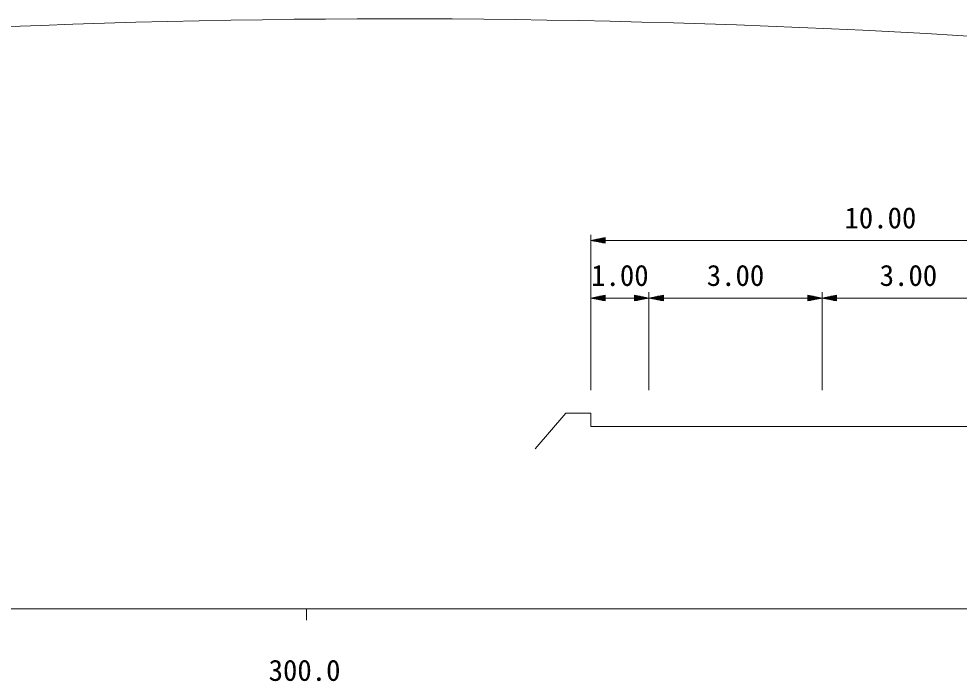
# Model space of a CAD drawing. Units: millimetres, scale not verified. Extents: x 40000 to 680000, y 20000 to 380000.
# Drawn here: x 343050 to 424646, y 198715 to 256225 of the extents above; entities that cross this region are included whole.
import ezdxf
from ezdxf.enums import TextEntityAlignment as Align

# ---------------------------------------------------------------- set-up
doc = ezdxf.new("R2010")
doc.units = ezdxf.units.MM
doc.header["$LTSCALE"] = 1000
for name, color, linetype, lineweight in [('M-BGD', 7, 'Continuous', 13), ('M-STR-HTXT', 7, 'Continuous', 13), ('M-TTL-BAND', 7, 'Continuous', 13)]:
    doc.layers.add(name, color=color, linetype=linetype, lineweight=lineweight)
doc.styles.add('ＭＳ ゴシック', font='')
doc.styles.get('ＭＳ ゴシック').set_extended_font_data('MS Gothic')

msp = doc.modelspace()

# ---------------------------------------------------------------- linework, layer by layer
at = {"layer": 'M-BGD'}
msp.add_lwpolyline([(387855, 218892), (390501, 221982), (392685, 221982), (392685, 220827), (412820, 220827), (430256, 220827), (430256, 221786), (431214, 221786), (431214, 220703), (442933, 220703), (442933, 221626), (445455, 221626), (448224, 218750)], dxfattribs=at)
at = {"layer": 'M-STR-HTXT'}
for p, q in [((392685, 223982), (392685, 237482)), ((392685, 236982), (393935, 237232)), ((392685, 236982), (393935, 236732)), ((392685, 236982), (393935, 236982)), ((393935, 237032), (392935, 237032)), ((393935, 236932), (392935, 236932)), ((393185, 237082), (393935, 237082)), ((393185, 236882), (393935, 236882)), ((393935, 237132), (393435, 237132)), ((393935, 236832), (393435, 236832)), ((393685, 237182), (393935, 237182)), ((393685, 236782), (393935, 236782)), ((393935, 236732), (393935, 237232)), ((393935, 236982), (397727, 236982)), ((397727, 236982), (412749, 236982)), ((412749, 236982), (427734, 236982)), ((392685, 231982), (393935, 232232)), ((392685, 231982), (393935, 231732)), ((392685, 231982), (393935, 231982)), ((393935, 232032), (392935, 232032)), ((393935, 231932), (392935, 231932)), ((393185, 232082), (393935, 232082)), ((393185, 231882), (393935, 231882)), ((393935, 232132), (393435, 232132)), ((393935, 231832), (393435, 231832)), ((393685, 232182), (393935, 232182)), ((393685, 231782), (393935, 231782)), ((393935, 231732), (393935, 232232)), ((393935, 231982), (396477, 231982)), ((397727, 231982), (396477, 232232)), ((396477, 232232), (396477, 231732)), ((396727, 232182), (396477, 232182)), ((396477, 232132), (396977, 232132)), ((397227, 232082), (396477, 232082)), ((396477, 232032), (397477, 232032)), ((397727, 231982), (396477, 231732)), ((397727, 231982), (396477, 231982)), ((396477, 231932), (397477, 231932)), ((397227, 231882), (396477, 231882)), ((396477, 231832), (396977, 231832)), ((396727, 231782), (396477, 231782)), ((397727, 223982), (397727, 232482)), ((397727, 231982), (398977, 232232)), ((397727, 231982), (398977, 231732)), ((397727, 231982), (398977, 231982)), ((398977, 232032), (397977, 232032)), ((398977, 231932), (397977, 231932)), ((398227, 232082), (398977, 232082)), ((398227, 231882), (398977, 231882)), ((398977, 232132), (398477, 232132)), ((398977, 231832), (398477, 231832)), ((398727, 232182), (398977, 232182)), ((398727, 231782), (398977, 231782)), ((398977, 231732), (398977, 232232)), ((398977, 231982), (411499, 231982)), ((412749, 231982), (411499, 232232)), ((411499, 232232), (411499, 231732)), ((411749, 232182), (411499, 232182)), ((411499, 232132), (411999, 232132)), ((412249, 232082), (411499, 232082)), ((411499, 232032), (412499, 232032)), ((412749, 231982), (411499, 231732)), ((412749, 231982), (411499, 231982)), ((411499, 231932), (412499, 231932)), ((412249, 231882), (411499, 231882)), ((411499, 231832), (411999, 231832)), ((411749, 231782), (411499, 231782)), ((412749, 223982), (412749, 232482)), ((412749, 231982), (413999, 232232)), ((412749, 231982), (413999, 231732)), ((412749, 231982), (413999, 231982)), ((413999, 232032), (412999, 232032)), ((413999, 231932), (412999, 231932)), ((413249, 232082), (413999, 232082)), ((413249, 231882), (413999, 231882)), ((413999, 232132), (413499, 232132)), ((413999, 231832), (413499, 231832)), ((413749, 232182), (413999, 232182)), ((413749, 231782), (413999, 231782)), ((413999, 231732), (413999, 232232)), ((413999, 231982), (426484, 231982))]:
    msp.add_line(p, q, dxfattribs=at)
msp.add_arc((375642, -571622), 827847, 78.61972, 102.96597, dxfattribs=at)
at = {"layer": 'M-TTL-BAND'}
for p, q in [((40000, 205000), (579000, 205000)), ((368000, 205000), (368000, 204000))]:
    msp.add_line(p, q, dxfattribs=at)

# ---------------------------------------------------------------- texts
at = {"layer": 'M-STR-HTXT', "style": 'ＭＳ ゴシック'}
for s, p in [('10.00', (417809, 237482)), ('1.00', (395206, 232482)), ('3.00', (405238, 232482)), ('3.00', (420241, 232482))]:
    msp.add_text(s, height=1833, dxfattribs=at).set_placement(p, align=Align.BOTTOM_CENTER)
at = {"layer": 'M-TTL-BAND', "style": 'ＭＳ ゴシック'}
msp.add_text('300.0', height=1833, dxfattribs=at).set_placement((367844, 198195), align=Align.BOTTOM_CENTER)

doc.saveas('drawing.dxf')
